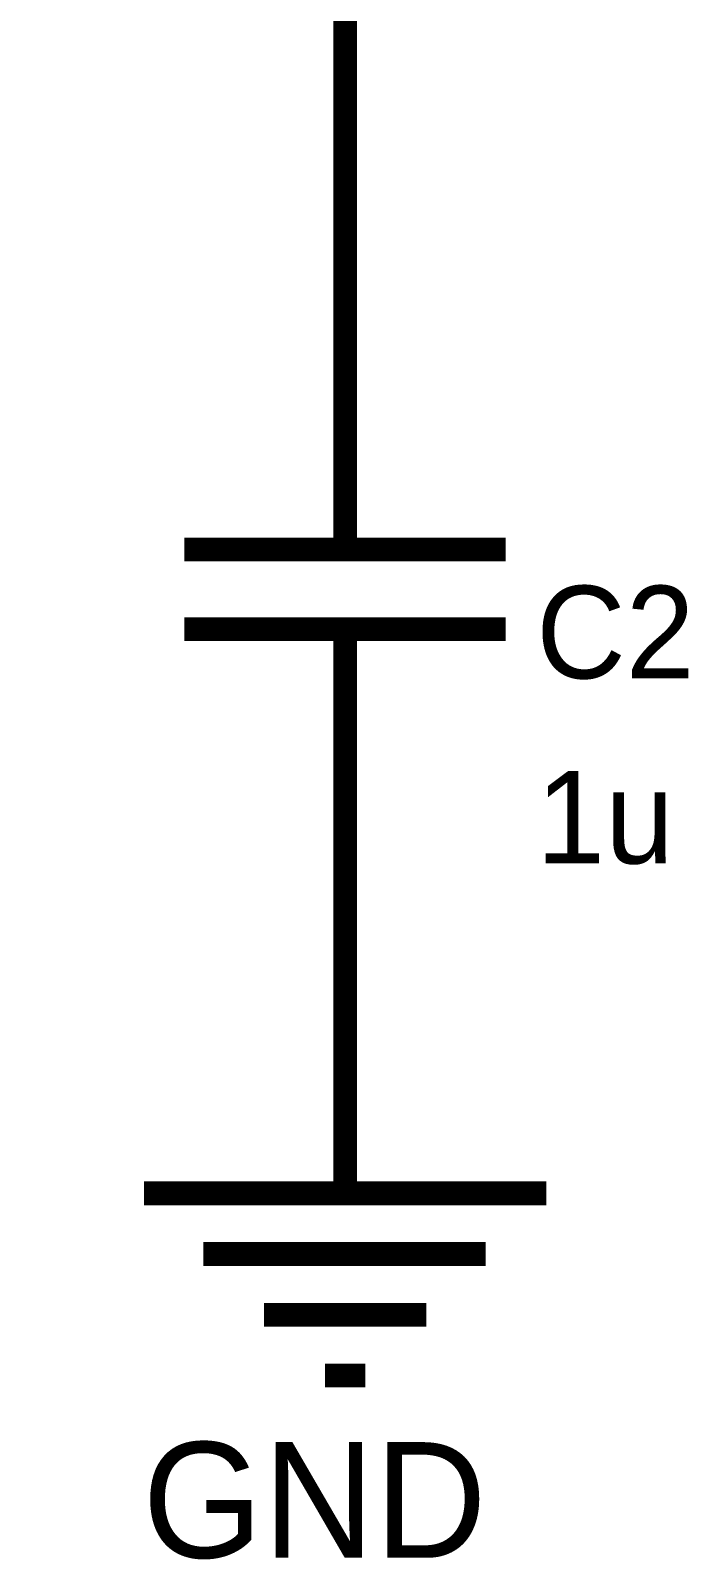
# Model space of a CAD drawing. Header units: millimetres. Extents: x 0 to 282, y 0 to 206.
# Drawn here: x 52.28 to 60.57, y 98.31 to 117.59 of the extents above; entities that cross this region are included whole.
import ezdxf

# ---------------------------------------------------------------- set-up
doc = ezdxf.new("R2010")
doc.units = ezdxf.units.MM
doc.layers.add('Sheet', color=255, linetype='Continuous')

msp = doc.modelspace()

# ---------------------------------------------------------------- linework, layer by layer
at = {"layer": 'Sheet', "const_width": 0.3}
for points in [[(52.432, 125.78), (56.244, 125.78), (56.244, 115.622)], [(56.244, 113.087), (56.244, 115.622)], [(56.244, 113.087), (56.244, 111.045)], [(54.22, 111.045), (58.268, 111.045)], [(58.268, 110.041), (54.22, 110.041)], [(56.244, 110.041), (56.244, 107.999)], [(56.244, 107.999), (56.244, 105.464)], [(56.244, 105.464), (56.244, 102.929)], [(53.709, 102.929), (58.779, 102.929)], [(54.457, 102.163), (58.013, 102.163)], [(55.223, 101.397), (57.265, 101.397)], [(55.989, 100.631), (56.499, 100.631)]]:
    msp.add_lwpolyline(points, dxfattribs=at)

# ---------------------------------------------------------------- texts
at = {"layer": 'Sheet'}
for s, height, p in [('C2', 1.1672, (58.651, 109.421)), ('1u', 1.1672, (58.651, 107.087)), ('GND', 1.459, (53.691, 98.333))]:
    msp.add_text(s, height=height, dxfattribs=at).set_placement(p)

doc.saveas('drawing.dxf')
